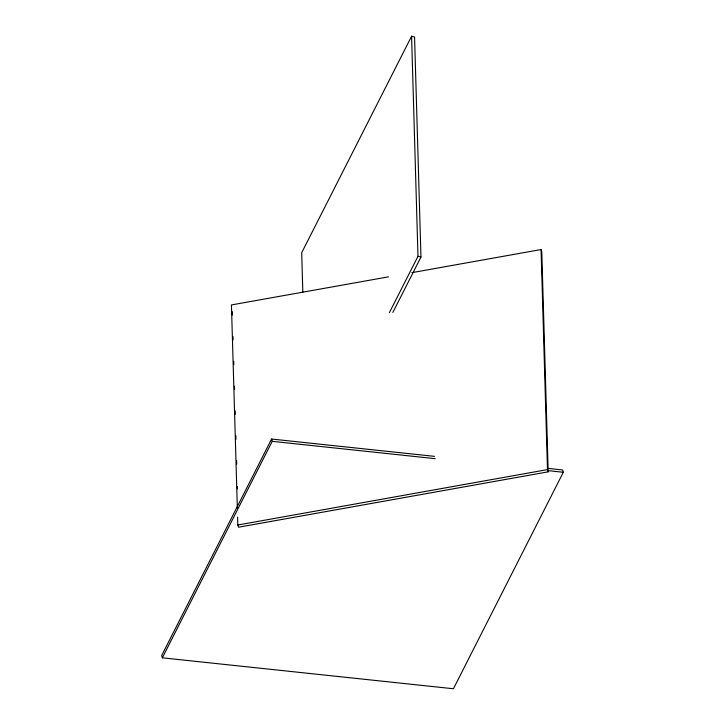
<?xml version="1.0" encoding="UTF-8"?>
<svg xmlns="http://www.w3.org/2000/svg" width="725" height="725" viewBox="0 0 725 725"><rect width="100%" height="100%" fill="white"/><g stroke="black" fill="none" stroke-linecap="round" stroke-linejoin="round"><path stroke-width="1.09" d="M392.85 312.439L420.962 257.058L414.555 37.002L411.583 36.25L301.691 252.726L302.833 292.22M434.547 456.36L271.576 439.042L161.684 655.518L162.328 657.82L453.424 688.75L563.316 472.274L562.673 469.972L548.064 468.413M162.328 657.82L272.219 441.344L271.576 439.042M389.352 312.692L417.981 256.315L411.583 36.25M388.482 276.841L231.438 304.935L237.347 508.071M411.873 272.654L541.067 249.545L541.783 251.765L548.182 471.83L238.543 527.22L237.836 525L237.61 517.097M237.836 525L547.475 469.601L541.067 249.545M272.219 441.344L435.19 458.662M547.583 470.597L563.316 472.274M417.981 256.315L420.962 257.058M547.475 469.601L548.182 471.83M232.272 311.678L232.372 315.058M232.997 336.5L233.097 339.889M233.722 361.331L233.822 364.711M234.438 386.153L234.538 389.542M235.163 410.984L235.263 414.374M235.888 435.816L235.987 439.196M236.613 460.638L236.703 464.027M237.365 486.593L237.428 488.849"/></g></svg>
